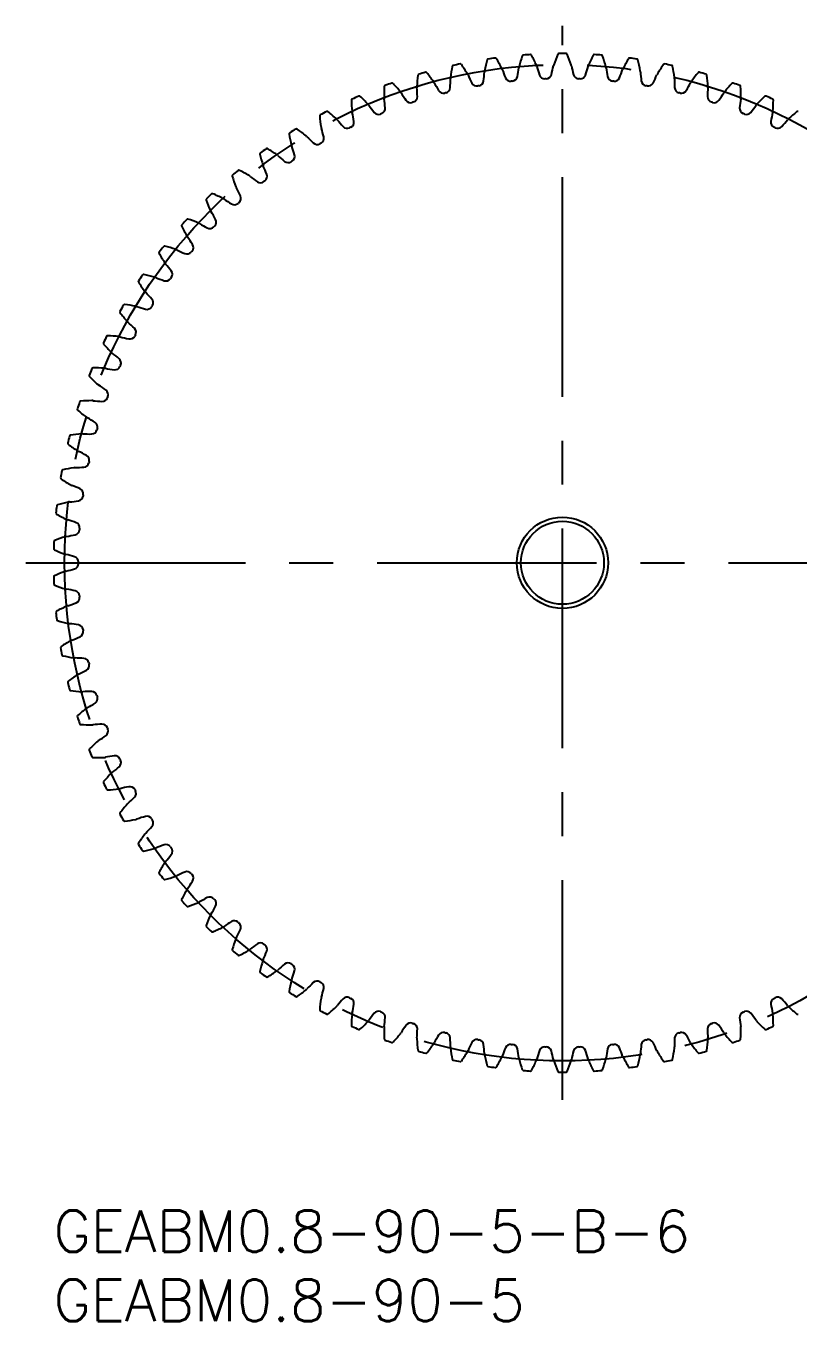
# Model space of a CAD drawing. Extents: x -2 to 110, y -8 to 86.
# Drawn here: x -2 to 53.8, y -8 to 85.6 of the extents above; entities that cross this region are included whole.
import ezdxf

# ---------------------------------------------------------------- set-up
doc = ezdxf.new("R2010")
doc.units = 0
doc.header["$LTSCALE"] = 0.5
doc.linetypes.add('CENTER', pattern=[50.8, 31.75, -6.35, 6.35, -6.35])
for name, color, linetype in [('MSM_CENTER', 1, 'CENTER'), ('MSM_CONTINUOUS', 7, 'CONTINUOUS'), ('MSM_PART_NUMBER', 7, 'CONTINUOUS')]:
    doc.layers.add(name, color=color, linetype=linetype)
doc.styles.get("Standard").update_dxf_attribs({"font": 'txt.shx', "height": 1, "bigfont": 'bigfont.shx'})

# ---------------------------------------------------------------- blocks, each defined once
blk = doc.blocks.new('*U3')
at = {"layer": 'MSM_PART_NUMBER'}
blk.add_text('GEABM0.8-90-5', height=3, dxfattribs=at).set_placement((0, -8))
blk = doc.blocks.new('*U4')
at = {"layer": 'MSM_PART_NUMBER'}
blk.add_text('GEABM0.8-90-5-B-6', height=3, dxfattribs=at).set_placement((0, -3))

msp = doc.modelspace()

# ---------------------------------------------------------------- linework, layer by layer
at = {"layer": 'MSM_CENTER'}
for p, q in [((36.8, 8), (36.8, 85.6)), ((-2, 46.8), (75.6, 46.8))]:
    msp.add_line(p, q, dxfattribs=at)
msp.add_circle((36.8, 46.8), 36, dxfattribs=at)
at = {"layer": 'MSM_CONTINUOUS'}
for radius in [3.3, 3]:
    msp.add_circle((36.8, 46.8), radius, dxfattribs=at)
for centre, radius, start, end in [((44.529, 79.751), 11.25, 160.87338, 165), ((33.976, 83.411), 0.08, 94.41127, 160.87338), ((36.8, 46.8), 36.8, 93.58873, 94.41127), ((34.502, 83.448), 0.08, 27.12662, 93.58873), ((24.56, 78.355), 11.25, 23, 27.12662), ((46.809, 79.132), 11.25, 156.87338, 161), ((36.536, 83.519), 0.08, 90.41127, 156.87338), ((36.8, 46.8), 36.8, 89.58873, 90.41127), ((37.064, 83.519), 0.08, 23.12662, 89.58876), ((26.791, 79.132), 11.25, 19, 23.12662), ((49.04, 78.355), 11.25, 152.87338, 157), ((39.098, 83.448), 0.08, 86.41127, 152.87338), ((36.8, 46.8), 36.8, 85.58873, 86.41127), ((39.624, 83.411), 0.08, 19.12662, 85.58873), ((29.071, 79.751), 11.25, 15, 19.12662), ((39.868, 80.506), 11.25, 168.87338, 173), ((28.908, 82.662), 0.08, 102.41127, 168.87338), ((36.8, 46.8), 36.8, 101.58873, 102.41127), ((29.423, 82.771), 0.08, 35.12677, 101.58873), ((20.288, 76.344), 11.25, 31, 35.12662), ((42.212, 80.21), 11.25, 164.87338, 169), ((31.429, 83.125), 0.08, 98.41127, 164.87338), ((36.8, 46.8), 36.8, 97.58873, 98.41127), ((31.951, 83.198), 0.08, 31.12677, 97.58873), ((22.389, 77.424), 11.25, 27, 31.12662), ((31.821, 82.23), 0.664, 19.04515, 27.00004), ((40.956, 85.384), 9, 199.04511, 203.16362), ((24.713, 83.676), 9, 348.83638, 352.95489), ((34.304, 82.491), 0.664, 164.99996, 172.95485), ((34.304, 82.491), 0.664, 15.04515, 23.00004), ((43.637, 85), 9, 195.04511, 199.16362), ((27.315, 84.43), 9, 344.83638, 348.95489), ((36.8, 82.578), 0.664, 160.99996, 168.95485), ((36.8, 82.578), 0.664, 11.04515, 19.00004), ((46.285, 84.43), 9, 191.04511, 195.16362), ((29.963, 85), 9, 340.83638, 344.95489), ((39.296, 82.491), 0.664, 156.99996, 164.95485), ((39.296, 82.491), 0.664, 7.04515, 15.00004), ((48.887, 83.676), 9, 187.04511, 191.16362), ((32.644, 85.384), 9, 336.83638, 340.95489), ((41.779, 82.23), 0.664, 152.99996, 160.95485), ((51.211, 77.424), 11.25, 148.87338, 153), ((41.649, 83.198), 0.08, 82.41127, 148.87338), ((36.8, 46.8), 36.8, 81.58873, 82.41127), ((42.171, 83.125), 0.08, 15.12662, 81.58873), ((31.388, 80.21), 11.25, 11, 15.12662), ((53.312, 76.344), 11.25, 144.87338, 149), ((44.177, 82.771), 0.08, 78.41127, 144.87338), ((36.8, 46.8), 36.8, 77.58873, 78.41127), ((44.692, 82.662), 0.08, 11.12662, 77.58873), ((33.732, 80.506), 11.25, 7, 11.12662), ((36.8, 46.8), 36.8, 109.58873, 110.41126), ((24.489, 81.395), 0.08, 43.12677, 109.58873), ((16.337, 73.759), 11.25, 39, 43.12662), ((37.509, 80.638), 11.25, 172.87338, 177), ((26.425, 82.024), 0.08, 106.41127, 172.87338), ((36.8, 46.8), 36.8, 105.58873, 106.41127), ((26.932, 82.169), 0.08, 39.12662, 105.58873), ((18.267, 75.121), 11.25, 35, 39.12662), ((26.938, 81.192), 0.664, 27.04515, 35.00004), ((35.546, 85.587), 9, 207.04511, 211.16362), ((19.698, 81.635), 9, 356.83638, 0.95489), ((29.361, 81.796), 0.664, 172.99996, 180.95485), ((29.361, 81.796), 0.664, 23.04515, 31.00004), ((38.255, 85.58), 9, 203.04511, 207.16362), ((30.603, 81.653), 0.4, 207.16362, 280.08185), ((30.703, 81.671), 0.4, 279.91815, 352.83638), ((22.17, 82.743), 9, 352.83638, 356.95489), ((31.821, 82.23), 0.664, 168.99996, 176.95485), ((33.049, 82.001), 0.4, 203.16362, 276.08185), ((36.8, 46.8), 35, 95.91815, 96.08185), ((33.15, 82.011), 0.4, 275.91815, 348.83638), ((35.514, 82.177), 0.4, 199.16362, 272.08185), ((36.8, 46.8), 35, 91.91815, 92.08185), ((35.615, 82.18), 0.4, 271.91815, 344.83638), ((37.985, 82.18), 0.4, 195.16362, 268.08185), ((36.8, 46.8), 35, 87.91815, 88.08185), ((38.086, 82.177), 0.4, 267.91819, 340.83638), ((40.45, 82.011), 0.4, 191.16362, 264.08185), ((36.8, 46.8), 35, 83.91815, 84.08185), ((40.551, 82.001), 0.4, 263.91819, 336.83638), ((41.779, 82.23), 0.664, 3.04515, 11.00004), ((51.43, 82.743), 9, 183.04511, 187.16362), ((42.897, 81.671), 0.4, 187.16362, 260.08185), ((42.997, 81.653), 0.4, 259.91819, 332.83638), ((35.345, 85.58), 9, 332.83638, 336.95489), ((44.239, 81.796), 0.664, 148.99996, 156.95485), ((44.239, 81.796), 0.664, 359.04515, 7.00004), ((53.902, 81.635), 9, 179.04511, 183.16362), ((38.054, 85.587), 9, 328.83638, 332.95489), ((46.662, 81.192), 0.664, 144.99996, 152.95485), ((55.333, 75.121), 11.25, 140.87338, 145), ((46.668, 82.169), 0.08, 74.41127, 140.87338), ((36.8, 46.8), 36.8, 73.58873, 74.41127), ((47.175, 82.024), 0.08, 7.12662, 73.58873), ((36.091, 80.638), 11.25, 3, 7.12662), ((57.263, 73.759), 11.25, 136.87338, 141), ((49.111, 81.395), 0.08, 70.41127, 136.87338), ((36.8, 46.8), 36.8, 69.58873, 70.41127), ((36.8, 46.8), 36.8, 113.58873, 114.41127), ((22.106, 80.452), 0.08, 47.12662, 113.58873), ((14.506, 72.266), 11.25, 43, 47.12662), ((35.147, 80.605), 11.25, 176.87338, 181), ((23.994, 81.214), 0.08, 110.41078, 176.87338), ((24.563, 80.42), 0.664, 31.04515, 39.00004), ((32.843, 85.405), 9, 211.04511, 215.16362), ((26.938, 81.192), 0.664, 176.99996, 184.95485), ((17.31, 80.357), 9, 0.83638, 4.95489), ((28.187, 81.136), 0.4, 211.16362, 284.08185), ((36.8, 46.8), 35, 103.91815, 104.08185), ((28.285, 81.161), 0.4, 283.91815, 356.83638), ((36.8, 46.8), 35, 99.91815, 100.08185), ((36.8, 46.8), 35, 79.91815, 80.08185), ((45.315, 81.161), 0.4, 183.16362, 256.08185), ((36.8, 46.8), 35, 75.91815, 76.08185), ((45.413, 81.136), 0.4, 255.91819, 328.83638), ((56.29, 80.357), 9, 175.04511, 179.16362), ((46.662, 81.192), 0.664, 355.04515, 3.00004), ((40.757, 85.405), 9, 324.83638, 328.95489), ((49.037, 80.42), 0.664, 140.99996, 148.95485), ((49.606, 81.214), 0.08, 3.12662, 69.58873), ((38.453, 80.605), 11.25, 359, 3.12662), ((59.094, 72.266), 11.25, 132.87338, 137), ((51.494, 80.452), 0.08, 66.41127, 132.87338), ((36.8, 46.8), 36.8, 65.58873, 66.41127), ((21.624, 80.237), 0.08, 114.41127, 180.87338), ((32.793, 80.408), 11.25, 180.87338, 185), ((22.248, 79.485), 0.664, 35.04515, 43.00004), ((30.16, 85.035), 9, 215.04511, 219.16362), ((23.586, 79.641), 0.4, 291.91815, 4.83638), ((24.563, 80.42), 0.664, 180.99996, 188.95485), ((15.016, 78.916), 9, 4.83638, 8.95489), ((25.813, 80.452), 0.4, 215.16362, 288.08185), ((36.8, 46.8), 35, 107.91815, 108.08185), ((25.909, 80.483), 0.4, 287.91815, 0.83638), ((47.691, 80.483), 0.4, 179.16362, 252.08185), ((36.8, 46.8), 35, 71.91815, 72.08185), ((47.787, 80.452), 0.4, 251.91819, 324.83638), ((50.014, 79.641), 0.4, 175.16362, 248.08185), ((58.584, 78.916), 9, 171.04511, 175.16362), ((49.037, 80.42), 0.664, 351.04515, 359.00004), ((43.44, 85.035), 9, 320.83638, 324.95489), ((51.352, 79.485), 0.664, 136.99996, 144.95485), ((51.976, 80.237), 0.08, 359.12662, 65.58873), ((40.807, 80.408), 11.25, 355, 359.12662), ((19.329, 79.097), 0.08, 118.41078, 184.87338), ((30.458, 80.046), 11.25, 184.87338, 189), ((36.8, 46.8), 36.8, 117.58873, 118.41126), ((19.794, 79.345), 0.08, 51.12662, 117.58873), ((12.784, 70.649), 11.25, 47, 51.12662), ((20.003, 78.39), 0.664, 39.04515, 47.00004), ((27.509, 84.478), 9, 219.04511, 223.16362), ((21.327, 78.639), 0.4, 295.91815, 8.83638), ((22.248, 79.485), 0.664, 184.99996, 192.95485), ((12.829, 77.318), 9, 8.83638, 12.95489), ((23.492, 79.603), 0.4, 219.16362, 292.08185), ((36.8, 46.8), 35, 111.91815, 112.08185), ((36.8, 46.8), 35, 67.91815, 68.08185), ((50.108, 79.603), 0.4, 247.91819, 320.83638), ((52.273, 78.639), 0.4, 171.16362, 244.08185), ((60.771, 77.318), 9, 167.04511, 171.16362), ((51.352, 79.485), 0.664, 347.04515, 355.00004), ((46.091, 84.478), 9, 316.83638, 320.95489), ((53.597, 78.39), 0.664, 132.99996, 140.95485), ((60.816, 70.649), 11.25, 128.87338, 133), ((53.806, 79.345), 0.08, 62.41127, 128.87338), ((17.118, 77.8), 0.08, 122.41078, 188.87338), ((28.155, 79.523), 11.25, 188.87338, 193), ((36.8, 46.8), 36.8, 121.58873, 122.41126), ((17.565, 78.079), 0.08, 55.12677, 121.58873), ((11.179, 68.915), 11.25, 51, 55.12662), ((20.003, 78.39), 0.664, 188.99996, 196.95485), ((10.759, 75.572), 9, 12.83638, 16.95489), ((21.236, 78.595), 0.4, 223.16362, 296.08185), ((36.8, 46.8), 35, 115.91815, 116.08185), ((36.8, 46.8), 35, 63.91815, 64.08185), ((52.364, 78.595), 0.4, 243.91819, 316.83638), ((17.84, 77.142), 0.664, 192.99996, 200.95485), ((8.815, 73.685), 9, 16.83638, 20.95489), ((17.84, 77.142), 0.664, 43.04515, 51.00004), ((24.903, 83.738), 9, 223.04511, 227.16362), ((19.056, 77.432), 0.4, 227.16361, 300.08185), ((36.8, 46.8), 35, 119.91815, 120.08185), ((19.144, 77.483), 0.4, 299.91815, 12.83638), ((15.004, 76.351), 0.08, 126.41127, 192.87338), ((25.893, 78.84), 11.25, 192.87338, 197), ((36.8, 46.8), 36.8, 125.58873, 126.41127), ((15.43, 76.661), 0.08, 59.12662, 125.58873), ((9.699, 67.074), 11.25, 55, 59.12662), ((15.77, 75.745), 0.664, 47.04515, 55.00004), ((22.356, 82.819), 9, 227.04511, 231.16362), ((36.8, 46.8), 35, 123.91815, 124.08185), ((17.047, 76.176), 0.4, 303.91815, 16.83638), ((36.8, 46.8), 36.8, 129.58873, 130.41127), ((13.399, 75.098), 0.08, 63.12677, 129.58873), ((8.35, 65.134), 11.25, 59, 63.12662), ((15.77, 75.745), 0.664, 196.99996, 204.95485), ((7.008, 71.668), 9, 20.83638, 24.95489), ((16.963, 76.12), 0.4, 231.16362, 304.08185), ((12.996, 74.759), 0.08, 130.41127, 196.87338), ((23.685, 78.001), 11.25, 196.87338, 201), ((13.802, 74.208), 0.664, 200.99996, 208.95485), ((13.802, 74.208), 0.664, 51.04515, 59.00004), ((19.878, 81.723), 9, 231.04511, 235.16362), ((14.966, 74.664), 0.4, 235.16361, 308.08185), ((36.8, 46.8), 35, 127.91815, 128.08185), ((15.045, 74.727), 0.4, 307.91815, 20.83638), ((11.103, 73.03), 0.08, 134.41127, 200.87338), ((36.8, 46.8), 36.8, 133.58873, 134.41127), ((11.482, 73.397), 0.08, 67.12662, 133.58873), ((7.141, 63.105), 11.25, 63, 67.12662), ((11.946, 72.537), 0.664, 55.04515, 63.00004), ((17.483, 80.458), 9, 235.04511, 239.16362), ((5.346, 69.529), 9, 24.83638, 28.95489), ((13.15, 73.141), 0.4, 311.91815, 24.83638), ((21.54, 77.01), 11.25, 200.87338, 205), ((11.946, 72.537), 0.664, 204.99996, 212.95485), ((3.837, 67.279), 9, 28.83638, 32.95489), ((13.075, 73.073), 0.4, 239.16362, 312.08185), ((36.8, 46.8), 35, 131.91815, 132.08185), ((9.336, 71.174), 0.08, 138.41127, 204.87338), ((19.47, 75.872), 11.25, 204.87338, 209), ((36.8, 46.8), 36.8, 137.58873, 138.41127), ((9.689, 71.566), 0.08, 71.12677, 137.58873), ((6.076, 60.996), 11.25, 67, 71.12662), ((10.212, 70.74), 0.664, 59.04515, 67.00004), ((15.183, 79.028), 9, 239.04511, 243.16362), ((36.8, 46.8), 35, 135.91815, 136.08185), ((11.371, 71.427), 0.4, 315.91815, 28.83638), ((10.212, 70.74), 0.664, 208.99996, 216.95485), ((2.489, 64.93), 9, 32.83638, 36.95489), ((11.3, 71.355), 0.4, 243.16362, 316.08185), ((36.8, 46.8), 36.8, 141.58873, 142.41127), ((8.027, 69.614), 0.08, 75.12677, 141.58873), ((5.16, 58.818), 11.25, 71, 75.12662), ((8.606, 68.827), 0.664, 63.04515, 71.00004), ((12.987, 77.442), 9, 243.04511, 247.16362), ((36.8, 46.8), 35, 139.91815, 140.08185), ((9.715, 69.593), 0.4, 319.91815, 32.83638), ((7.703, 69.199), 0.08, 142.41127, 208.87338), ((17.484, 74.593), 11.25, 208.87338, 213), ((8.606, 68.827), 0.664, 212.99996, 220.95485), ((1.308, 62.493), 9, 36.83638, 40.95489), ((9.65, 69.516), 0.4, 247.16361, 320.08185), ((36.8, 46.8), 36.8, 145.58873, 146.41127), ((6.506, 67.552), 0.08, 79.12677, 145.58873), ((4.399, 56.582), 11.25, 75, 79.12662), ((7.139, 66.807), 0.664, 67.04515, 75.00004), ((10.908, 75.706), 9, 247.04511, 251.16362), ((36.8, 46.8), 35, 143.91815, 144.08185), ((8.191, 67.648), 0.4, 323.91815, 36.83638), ((6.211, 67.115), 0.08, 146.41127, 212.87338), ((15.593, 73.177), 11.25, 212.87338, 217), ((8.131, 67.567), 0.4, 251.16361, 324.08185), ((7.139, 66.807), 0.664, 216.99996, 224.95485), ((0.299, 59.978), 9, 40.83638, 44.95489), ((6.806, 65.602), 0.4, 327.91815, 40.83638), ((4.869, 64.931), 0.08, 150.41127, 216.87338), ((36.8, 46.8), 36.8, 149.58873, 150.41127), ((13.804, 71.634), 11.25, 216.87338, 221), ((5.132, 65.388), 0.08, 83.12662, 149.58873), ((3.795, 54.298), 11.25, 79, 83.12662), ((5.815, 64.689), 0.664, 71.04515, 79.00004), ((8.954, 73.83), 9, 251.04511, 255.16362), ((6.752, 65.516), 0.4, 255.16361, 328.08185), ((36.8, 46.8), 35, 147.91815, 148.08185), ((5.815, 64.689), 0.664, 220.99996, 228.95485), ((-0.531, 57.4), 9, 44.83638, 48.95489), ((5.567, 63.464), 0.4, 331.91815, 44.83638), ((36.8, 46.8), 36.8, 153.58873, 154.41127), ((3.913, 63.133), 0.08, 87.12677, 153.58873), ((3.353, 51.978), 11.25, 83, 87.12662), ((4.643, 62.484), 0.664, 75.04515, 83.00004), ((7.137, 71.821), 9, 255.04511, 259.16362), ((5.52, 63.375), 0.4, 259.16361, 332.08185), ((36.8, 46.8), 35, 151.91815, 152.08185), ((3.682, 62.66), 0.08, 154.41127, 220.87338), ((12.128, 69.969), 11.25, 220.87338, 225), ((4.643, 62.484), 0.664, 224.99996, 232.95485), ((-1.18, 54.77), 9, 48.83638, 52.95489), ((2.853, 60.8), 0.08, 91.12662, 157.58873), ((3.073, 49.632), 11.25, 87, 91.12662), ((3.627, 60.203), 0.664, 79.04515, 87.00004), ((5.464, 69.691), 9, 259.04511, 263.16362), ((4.44, 61.152), 0.4, 263.16362, 336.08185), ((4.481, 61.245), 0.4, 335.91815, 48.83638), ((36.8, 46.8), 35, 155.91815, 156.08185), ((2.656, 60.311), 0.08, 158.41127, 224.87338), ((36.8, 46.8), 36.8, 157.58873, 158.41127), ((10.572, 68.192), 11.25, 224.87338, 229), ((3.627, 60.203), 0.664, 228.99996, 236.95485), ((-1.643, 52.102), 9, 52.83638, 56.95489), ((3.552, 58.955), 0.4, 339.91815, 52.83638), ((36.8, 46.8), 36.8, 161.58873, 162.41127), ((1.96, 58.397), 0.08, 95.12662, 161.58873), ((2.958, 47.272), 11.25, 91, 95.12662), ((2.773, 57.856), 0.664, 83.04515, 91.00004), ((3.943, 67.449), 9, 263.04511, 267.16362), ((3.518, 58.86), 0.4, 267.16362, 340.08185), ((36.8, 46.8), 35, 159.91815, 160.08185), ((1.797, 57.896), 0.08, 162.41127, 228.87338), ((9.143, 66.31), 11.25, 228.87338, 233), ((2.773, 57.856), 0.664, 232.99996, 240.95485), ((-1.919, 49.407), 9, 56.83638, 60.95489), ((2.757, 56.509), 0.4, 271.16362, 344.08185), ((2.785, 56.606), 0.4, 343.91815, 56.83638), ((36.8, 46.8), 35, 163.91815, 164.08185), ((1.108, 55.427), 0.08, 166.41127, 232.87338), ((36.8, 46.8), 36.8, 165.58873, 166.41127), ((7.85, 64.333), 11.25, 232.87338, 237), ((1.235, 55.939), 0.08, 99.12662, 165.58873), ((3.007, 44.91), 11.25, 95, 99.12662), ((2.085, 55.456), 0.664, 87.04515, 95.00004), ((2.583, 65.107), 9, 267.04511, 271.16362), ((2.085, 55.456), 0.664, 236.99996, 244.95485), ((-2.007, 46.7), 9, 60.83638, 64.95489), ((2.184, 54.21), 0.4, 347.91815, 60.83638), ((36.8, 46.8), 36.8, 169.58873, 170.41127), ((0.685, 53.436), 0.08, 103.12662, 169.58873), ((3.221, 42.558), 11.25, 99, 103.12662), ((1.565, 53.013), 0.664, 91.04515, 99.00004), ((1.389, 62.676), 9, 271.04511, 275.16362), ((2.163, 54.111), 0.4, 275.16361, 348.08185), ((36.8, 46.8), 35, 167.91815, 168.08185), ((0.593, 52.917), 0.08, 170.41127, 236.87338), ((6.697, 62.271), 11.25, 236.87338, 241), ((1.565, 53.013), 0.664, 240.99996, 248.95485), ((-1.905, 43.993), 9, 64.83638, 68.95489), ((1.738, 51.677), 0.4, 279.16362, 352.08185), ((1.752, 51.777), 0.4, 351.91815, 64.83638), ((36.8, 46.8), 35, 171.91815, 172.08185), ((36.8, 46.8), 36.8, 173.58873, 174.41127), ((0.31, 50.9), 0.08, 107.12662, 173.58873), ((3.599, 40.226), 11.25, 103, 107.12662), ((1.218, 50.54), 0.664, 95.04515, 103.00004), ((0.368, 60.167), 9, 275.04511, 279.16362), ((0.255, 50.376), 0.08, 174.41127, 240.87338), ((5.691, 60.134), 11.25, 240.87338, 245), ((1.218, 50.54), 0.664, 244.99996, 252.95485), ((-1.615, 41.3), 9, 68.83638, 72.95489), ((1.49, 49.32), 0.4, 355.91815, 68.83638), ((4.139, 37.926), 11.25, 107, 111.12662), ((1.044, 48.049), 0.664, 99.04515, 107.00004), ((-0.476, 57.593), 9, 279.04511, 283.16362), ((1.483, 49.219), 0.4, 283.16362, 356.08185), ((36.8, 46.8), 35, 175.91815, 176.08185), ((36.8, 46.8), 36.8, 177.58873, 178.41126), ((0.094, 47.818), 0.08, 178.41078, 244.87338), ((0.113, 48.345), 0.08, 111.12662, 177.58873), ((4.837, 57.931), 11.25, 244.87338, 249), ((1.044, 48.049), 0.664, 248.99996, 256.95485), ((-1.138, 38.634), 9, 72.83638, 76.95489), ((1.4, 46.851), 0.4, 359.91814, 72.83638), ((36.8, 46.8), 35, 179.91815, 180.08185), ((4.837, 35.669), 11.25, 111, 115.12662), ((1.044, 45.551), 0.664, 103.04515, 111.00004), ((-1.138, 54.966), 9, 283.04511, 287.16362), ((1.4, 46.749), 0.4, 287.16362, 0.08185), ((0.094, 45.782), 0.08, 115.12662, 181.58873), ((36.8, 46.8), 36.8, 181.58873, 182.41127), ((0.113, 45.255), 0.08, 182.41127, 248.87338), ((4.139, 55.674), 11.25, 248.87338, 253), ((1.044, 45.551), 0.664, 252.99996, 260.95485), ((-0.476, 36.007), 9, 76.83638, 80.95489), ((1.483, 44.381), 0.4, 3.91814, 76.83638), ((1.49, 44.28), 0.4, 291.16362, 4.08185), ((36.8, 46.8), 35, 183.91815, 184.08185), ((0.255, 43.224), 0.08, 119.12647, 185.58873), ((36.8, 46.8), 36.8, 185.58873, 186.41126), ((5.691, 33.466), 11.25, 115, 119.12662), ((1.218, 43.06), 0.664, 107.04515, 115.00004), ((-1.615, 52.3), 9, 287.04511, 291.16362), ((0.31, 42.7), 0.08, 186.41078, 252.87338), ((3.599, 53.374), 11.25, 252.87338, 257), ((1.218, 43.06), 0.664, 256.99996, 264.95485), ((0.368, 33.433), 9, 80.83638, 84.95489), ((1.738, 41.923), 0.4, 7.91813, 80.83638), ((1.565, 40.587), 0.664, 111.04515, 119.00004), ((-1.905, 49.607), 9, 291.04511, 295.16362), ((1.752, 41.823), 0.4, 295.16362, 8.08185), ((36.8, 46.8), 35, 187.91815, 188.08185), ((0.593, 40.683), 0.08, 123.12662, 189.58873), ((36.8, 46.8), 36.8, 189.58873, 190.41126), ((6.697, 31.329), 11.25, 119, 123.12662), ((0.685, 40.164), 0.08, 190.41078, 256.87338), ((3.221, 51.042), 11.25, 256.87338, 261), ((1.565, 40.587), 0.664, 260.99996, 268.95485), ((1.389, 30.924), 9, 84.83638, 88.95489), ((2.163, 39.489), 0.4, 11.91813, 84.83638), ((2.184, 39.39), 0.4, 299.16362, 12.08185), ((36.8, 46.8), 35, 191.91815, 192.08185), ((7.85, 29.267), 11.25, 123, 127.12662), ((2.085, 38.144), 0.664, 115.04515, 123.00004), ((-2.007, 46.9), 9, 295.04511, 299.16362), ((1.108, 38.173), 0.08, 127.12662, 193.58873), ((36.8, 46.8), 36.8, 193.58873, 194.41126), ((1.235, 37.661), 0.08, 194.41078, 260.87338), ((3.007, 48.69), 11.25, 260.87338, 265), ((2.085, 38.144), 0.664, 264.99996, 272.95485), ((2.583, 28.493), 9, 88.83638, 92.95489), ((2.757, 37.091), 0.4, 15.91813, 88.83638), ((-1.919, 44.193), 9, 299.04511, 303.16362), ((2.785, 36.994), 0.4, 303.16362, 16.08185), ((36.8, 46.8), 35, 195.91815, 196.08185), ((1.797, 35.704), 0.08, 131.12662, 197.58873), ((36.8, 46.8), 36.8, 197.58873, 198.41126), ((9.143, 27.29), 11.25, 127, 131.12662), ((2.773, 35.744), 0.664, 119.04515, 127.00004), ((1.96, 35.203), 0.08, 198.41078, 264.87338), ((2.958, 46.328), 11.25, 264.87338, 269), ((2.773, 35.744), 0.664, 268.99996, 276.95485), ((3.943, 26.151), 9, 92.83638, 96.95489), ((3.518, 34.74), 0.4, 19.91813, 92.83638), ((3.552, 34.645), 0.4, 307.16362, 20.08185), ((36.8, 46.8), 35, 199.91815, 200.08185), ((10.572, 25.408), 11.25, 131, 135.12662), ((3.627, 33.397), 0.664, 123.04515, 131.00004), ((-1.643, 41.498), 9, 303.04511, 307.16362), ((2.656, 33.289), 0.08, 135.12662, 201.58873), ((36.8, 46.8), 36.8, 201.58873, 202.41126), ((2.853, 32.8), 0.08, 202.41078, 268.87338), ((5.464, 23.909), 9, 96.83638, 100.95489), ((4.44, 32.448), 0.4, 23.91813, 96.83638), ((3.073, 43.968), 11.25, 268.87338, 273), ((3.627, 33.397), 0.664, 272.99996, 280.95485), ((-1.18, 38.83), 9, 307.04511, 311.16362), ((4.481, 32.355), 0.4, 311.16362, 24.08185), ((36.8, 46.8), 35, 203.91815, 204.08185), ((3.682, 30.94), 0.08, 139.12662, 205.58873), ((36.8, 46.8), 36.8, 205.58873, 206.41127), ((12.128, 23.631), 11.25, 135, 139.12662), ((4.643, 31.116), 0.664, 127.04515, 135.00004), ((3.913, 30.467), 0.08, 206.41127, 272.87338), ((3.353, 41.622), 11.25, 272.87338, 277), ((4.643, 31.116), 0.664, 276.99996, 284.95485), ((7.137, 21.779), 9, 100.83638, 104.95489), ((5.52, 30.225), 0.4, 27.91812, 100.83638), ((5.567, 30.136), 0.4, 315.16362, 28.08185), ((36.8, 46.8), 35, 207.91815, 208.08185), ((13.804, 21.966), 11.25, 139, 143.12662), ((5.815, 28.911), 0.664, 131.04515, 139.00004), ((-0.531, 36.2), 9, 311.04511, 315.16362), ((4.869, 28.669), 0.08, 143.12647, 209.58873), ((36.8, 46.8), 36.8, 209.58873, 210.41127), ((5.132, 28.212), 0.08, 210.41127, 276.87338), ((3.795, 39.302), 11.25, 276.87338, 281), ((5.815, 28.911), 0.664, 280.99996, 288.95485), ((8.954, 19.77), 9, 104.83638, 108.95489), ((6.752, 28.084), 0.4, 31.91817, 104.83638), ((36.8, 46.8), 35, 211.91815, 212.08185), ((6.806, 27.998), 0.4, 319.16362, 32.08185), ((15.593, 20.423), 11.25, 143, 147.12662), ((7.139, 26.793), 0.664, 135.04515, 143.00004), ((0.299, 33.622), 9, 315.04511, 319.16362), ((6.211, 26.485), 0.08, 147.12662, 213.58873), ((36.8, 46.8), 36.8, 213.58873, 214.41126), ((10.908, 17.894), 9, 108.83638, 112.95489), ((8.131, 26.033), 0.4, 35.91812, 108.83638), ((36.8, 46.8), 35, 215.91815, 216.08185), ((6.506, 26.048), 0.08, 214.41078, 280.87338), ((4.399, 37.018), 11.25, 280.87338, 285), ((7.139, 26.793), 0.664, 284.99996, 292.95485), ((1.308, 31.107), 9, 319.04511, 323.16362), ((8.191, 25.952), 0.4, 323.16362, 36.08185), ((7.703, 24.401), 0.08, 151.12662, 217.58873), ((17.484, 19.007), 11.25, 147, 151.12662), ((36.8, 46.8), 36.8, 217.58873, 218.41126), ((8.606, 24.773), 0.664, 139.04515, 147.00004), ((12.987, 16.158), 9, 112.83638, 116.95489), ((9.65, 24.084), 0.4, 39.91817, 112.83638), ((36.8, 46.8), 35, 219.91815, 220.08185), ((8.027, 23.986), 0.08, 218.41078, 284.87338), ((5.16, 34.782), 11.25, 284.87338, 289), ((8.606, 24.773), 0.664, 288.99996, 296.95485), ((2.489, 28.67), 9, 323.04511, 327.16362), ((9.715, 24.007), 0.4, 327.16362, 40.08185), ((19.47, 17.728), 11.25, 151, 155.12662), ((10.212, 22.86), 0.664, 143.04515, 151.00004), ((15.183, 14.572), 9, 116.83638, 120.95489), ((11.3, 22.245), 0.4, 43.91817, 116.83638), ((36.8, 46.8), 35, 223.91815, 224.08185), ((9.336, 22.426), 0.08, 155.12662, 221.58873), ((36.8, 46.8), 36.8, 221.58873, 222.41126), ((9.689, 22.034), 0.08, 222.41078, 288.87338), ((6.076, 32.604), 11.25, 288.87338, 293), ((10.212, 22.86), 0.664, 292.99996, 300.95485), ((3.837, 26.321), 9, 327.04511, 331.16362), ((11.371, 22.173), 0.4, 331.16362, 44.08185), ((11.103, 20.57), 0.08, 159.12662, 225.58873), ((21.54, 16.59), 11.25, 155, 159.12662), ((11.946, 21.063), 0.664, 147.04515, 155.00004), ((17.483, 13.142), 9, 120.83638, 124.95489), ((13.075, 20.527), 0.4, 47.91817, 120.83638), ((36.8, 46.8), 35, 227.91815, 228.08185), ((13.15, 20.459), 0.4, 335.16362, 48.08185), ((36.8, 46.8), 36.8, 225.58873, 226.41127), ((11.482, 20.203), 0.08, 226.41127, 292.87338), ((7.141, 30.495), 11.25, 292.87338, 297), ((11.946, 21.063), 0.664, 296.99996, 304.95485), ((13.802, 19.392), 0.664, 151.04515, 159.00004), ((5.346, 24.071), 9, 331.04511, 335.16362), ((12.996, 18.841), 0.08, 163.12662, 229.58873), ((23.685, 15.599), 11.25, 159, 163.12662), ((36.8, 46.8), 36.8, 229.58873, 230.41127), ((8.35, 28.466), 11.25, 296.87338, 301), ((13.802, 19.392), 0.664, 300.99996, 308.95485), ((19.878, 11.877), 9, 124.83638, 128.95489), ((14.966, 18.936), 0.4, 51.91817, 124.83638), ((7.008, 21.932), 9, 335.04511, 339.16362), ((36.8, 46.8), 35, 231.91815, 232.08185), ((15.045, 18.873), 0.4, 339.16362, 52.08185), ((13.399, 18.502), 0.08, 230.41127, 296.87338), ((25.893, 14.76), 11.25, 163, 167.12662), ((15.77, 17.855), 0.664, 155.04515, 163.00004), ((22.356, 10.781), 9, 128.83638, 132.95489), ((16.963, 17.48), 0.4, 55.91817, 128.83638), ((36.8, 46.8), 35, 235.91815, 236.08185), ((15.004, 17.249), 0.08, 167.12662, 233.58873), ((36.8, 46.8), 36.8, 233.58873, 234.41127), ((15.43, 16.939), 0.08, 234.41127, 300.87338), ((9.699, 26.526), 11.25, 300.87338, 305), ((15.77, 17.855), 0.664, 304.99996, 312.95485), ((8.815, 19.915), 9, 339.04511, 343.16362), ((17.047, 17.424), 0.4, 343.16362, 56.08185), ((28.155, 14.077), 11.25, 167, 171.12662), ((17.84, 16.458), 0.664, 159.04515, 167.00004), ((11.179, 24.685), 11.25, 304.87338, 309), ((17.84, 16.458), 0.664, 308.99996, 316.95485), ((24.903, 9.862), 9, 132.83638, 136.95489), ((19.056, 16.168), 0.4, 59.91812, 132.83638), ((36.8, 46.8), 35, 239.91815, 240.08185), ((19.144, 16.117), 0.4, 347.16362, 60.08185), ((10.759, 18.028), 9, 343.04511, 347.16362), ((17.118, 15.8), 0.08, 171.12662, 237.58873), ((36.8, 46.8), 36.8, 237.58873, 238.41127), ((17.565, 15.521), 0.08, 238.41127, 304.87338), ((30.458, 13.554), 11.25, 171, 175.12662), ((20.003, 15.21), 0.664, 163.04515, 171.00004), ((27.509, 9.122), 9, 136.83638, 140.95489), ((21.236, 15.005), 0.4, 63.91817, 136.83638), ((36.8, 46.8), 35, 243.91815, 244.08185), ((21.327, 14.961), 0.4, 351.16362, 64.08185), ((52.273, 14.961), 0.4, 115.91818, 188.83638), ((36.8, 46.8), 35, 295.91815, 296.08185), ((52.364, 15.005), 0.4, 43.16362, 116.08185), ((46.091, 9.122), 9, 39.04511, 43.16362), ((19.329, 14.503), 0.08, 175.12662, 241.58873), ((36.8, 46.8), 36.8, 241.58873, 242.41127), ((19.794, 14.255), 0.08, 242.41127, 308.87338), ((12.784, 22.951), 11.25, 308.87338, 313), ((20.003, 15.21), 0.664, 312.99996, 320.95485), ((32.793, 13.192), 11.25, 175, 179.12662), ((22.248, 14.115), 0.664, 167.04515, 175.00004), ((12.829, 16.282), 9, 347.04511, 351.16362), ((30.16, 8.565), 9, 140.83638, 144.95489), ((23.492, 13.997), 0.4, 67.91812, 140.83638), ((36.8, 46.8), 35, 247.91815, 248.08185), ((23.586, 13.959), 0.4, 355.16362, 68.08185), ((50.014, 13.959), 0.4, 111.91817, 184.83638), ((36.8, 46.8), 35, 291.91815, 292.08185), ((50.108, 13.997), 0.4, 39.16362, 112.08185), ((43.44, 8.565), 9, 35.04511, 39.16362), ((60.771, 16.282), 9, 188.83638, 192.95489), ((51.352, 14.115), 0.664, 4.99996, 12.95485), ((40.807, 13.192), 11.25, 0.87338, 5), ((53.597, 15.21), 0.664, 219.04515, 227.00004), ((60.816, 22.951), 11.25, 227, 231.12662), ((53.806, 14.255), 0.08, 231.12662, 297.58873), ((21.624, 13.363), 0.08, 179.12662, 245.58873), ((36.8, 46.8), 36.8, 245.58873, 246.41127), ((14.506, 21.334), 11.25, 312.87338, 317), ((22.248, 14.115), 0.664, 316.99996, 324.95485), ((35.147, 12.995), 11.25, 179, 183.12662), ((24.563, 13.18), 0.664, 171.04515, 179.00004), ((15.016, 14.684), 9, 351.04511, 355.16362), ((32.843, 8.195), 9, 144.83638, 148.95489), ((25.813, 13.148), 0.4, 71.91817, 144.83638), ((36.8, 46.8), 35, 251.91815, 252.08185), ((25.909, 13.117), 0.4, 359.16362, 72.08185), ((17.31, 13.243), 9, 355.04511, 359.16362), ((47.691, 13.117), 0.4, 107.91817, 180.83638), ((56.29, 13.243), 9, 180.83638, 184.95489), ((36.8, 46.8), 35, 287.91815, 288.08185), ((47.787, 13.148), 0.4, 35.16362, 108.08185), ((40.757, 8.195), 9, 31.04511, 35.16362), ((58.584, 14.684), 9, 184.83638, 188.95489), ((38.453, 12.995), 11.25, 356.87338, 1), ((49.037, 13.18), 0.664, 0.99996, 8.95485), ((51.352, 14.115), 0.664, 215.04515, 223.00004), ((59.094, 21.334), 11.25, 223, 227.12662), ((36.8, 46.8), 36.8, 293.58873, 294.41127), ((51.976, 13.363), 0.08, 294.41127, 0.87338), ((22.106, 13.148), 0.08, 246.41127, 312.87338), ((23.994, 12.386), 0.08, 183.12662, 249.58873), ((36.8, 46.8), 36.8, 249.58873, 250.41127), ((16.337, 19.841), 11.25, 316.87338, 321), ((24.563, 13.18), 0.664, 320.99996, 328.95485), ((26.938, 12.408), 0.664, 175.04515, 183.00004), ((37.509, 12.962), 11.25, 183, 187.12662), ((35.546, 8.013), 9, 148.83638, 152.95489), ((28.187, 12.464), 0.4, 75.91817, 148.83638), ((36.8, 46.8), 35, 255.91815, 256.08185), ((28.285, 12.439), 0.4, 3.16362, 76.08185), ((19.698, 11.965), 9, 359.04511, 3.16362), ((30.603, 11.947), 0.4, 79.91818, 152.83638), ((36.8, 46.8), 35, 259.91815, 260.08185), ((30.703, 11.929), 0.4, 7.16362, 80.08185), ((42.897, 11.929), 0.4, 99.91818, 172.83638), ((36.8, 46.8), 35, 279.91815, 280.08185), ((42.997, 11.947), 0.4, 27.16362, 100.08185), ((53.902, 11.965), 9, 176.83638, 180.95489), ((45.315, 12.439), 0.4, 103.91817, 176.83638), ((36.8, 46.8), 35, 283.91815, 284.08185), ((45.413, 12.464), 0.4, 31.16362, 104.08185), ((38.054, 8.013), 9, 27.04511, 31.16362), ((36.091, 12.962), 11.25, 352.87338, 357), ((46.662, 12.408), 0.664, 356.99996, 4.95485), ((49.037, 13.18), 0.664, 211.04515, 219.00004), ((57.263, 19.841), 11.25, 219, 223.12662), ((36.8, 46.8), 36.8, 289.58873, 290.41127), ((49.606, 12.386), 0.08, 290.41127, 356.87338), ((51.494, 13.148), 0.08, 227.12662, 293.58873), ((24.489, 12.205), 0.08, 250.41127, 316.87338), ((26.425, 11.576), 0.08, 187.12662, 253.58873), ((36.8, 46.8), 36.8, 253.58873, 254.41127), ((26.932, 11.431), 0.08, 254.41127, 320.87338), ((18.267, 18.479), 11.25, 320.87338, 325), ((26.938, 12.408), 0.664, 324.99996, 332.95485), ((29.361, 11.804), 0.664, 179.04515, 187.00004), ((39.868, 13.094), 11.25, 187, 191.12662), ((20.288, 17.256), 11.25, 324.87338, 329), ((29.361, 11.804), 0.664, 328.99996, 336.95485), ((38.255, 8.02), 9, 152.83638, 156.95489), ((22.17, 10.857), 9, 3.04511, 7.16362), ((31.821, 11.37), 0.664, 183.04515, 191.00004), ((42.212, 13.39), 11.25, 191, 195.12662), ((40.956, 8.216), 9, 156.83638, 160.95489), ((33.049, 11.599), 0.4, 83.91818, 156.83638), ((36.8, 46.8), 35, 263.91815, 264.08185), ((33.15, 11.589), 0.4, 11.16362, 84.08185), ((24.713, 9.924), 9, 7.04511, 11.16362), ((43.637, 8.6), 9, 160.83638, 164.95489), ((35.514, 11.423), 0.4, 87.91818, 160.83638), ((36.8, 46.8), 35, 267.91815, 268.08185), ((35.615, 11.42), 0.4, 15.16362, 88.08185), ((27.315, 9.17), 9, 11.04511, 15.16362), ((46.285, 9.17), 9, 164.83638, 168.95489), ((37.985, 11.42), 0.4, 91.91818, 164.83638), ((36.8, 46.8), 35, 271.91815, 272.08185), ((38.086, 11.423), 0.4, 19.16362, 92.08185), ((29.963, 8.6), 9, 15.04511, 19.16362), ((48.887, 9.924), 9, 168.83638, 172.95489), ((40.45, 11.589), 0.4, 95.91818, 168.83638), ((36.8, 46.8), 35, 275.91815, 276.08185), ((40.551, 11.599), 0.4, 23.16362, 96.08185), ((32.644, 8.216), 9, 19.04511, 23.16362), ((31.388, 13.39), 11.25, 344.87338, 349), ((41.779, 11.37), 0.664, 348.99996, 356.95485), ((51.43, 10.857), 9, 172.83638, 176.95489), ((35.345, 8.02), 9, 23.04511, 27.16362), ((44.239, 11.804), 0.664, 203.04515, 211.00004), ((53.312, 17.256), 11.25, 211, 215.12662), ((33.732, 13.094), 11.25, 348.87338, 353), ((44.239, 11.804), 0.664, 352.99996, 0.95485), ((46.662, 12.408), 0.664, 207.04515, 215.00004), ((55.333, 18.479), 11.25, 215, 219.12662), ((46.668, 11.431), 0.08, 219.12662, 285.58873), ((36.8, 46.8), 36.8, 285.58873, 286.41127), ((47.175, 11.576), 0.08, 286.41127, 352.87338), ((49.111, 12.205), 0.08, 223.12662, 289.58873), ((28.908, 10.938), 0.08, 191.12662, 257.58873), ((36.8, 46.8), 36.8, 257.58873, 258.41126), ((29.423, 10.829), 0.08, 258.41078, 324.87338), ((31.429, 10.475), 0.08, 195.12662, 261.58873), ((36.8, 46.8), 36.8, 261.58873, 262.41126), ((31.951, 10.402), 0.08, 262.41078, 328.87338), ((22.389, 16.176), 11.25, 328.87338, 333), ((31.821, 11.37), 0.664, 332.99996, 340.95485), ((34.304, 11.109), 0.664, 187.04515, 195.00004), ((44.529, 13.849), 11.25, 195, 199.12662), ((24.56, 15.245), 11.25, 332.87338, 337), ((34.304, 11.109), 0.664, 336.99996, 344.95485), ((36.8, 11.022), 0.664, 191.04515, 199.00004), ((46.809, 14.468), 11.25, 199, 203.12662), ((26.791, 14.468), 11.25, 336.87338, 341), ((36.8, 11.022), 0.664, 340.99996, 348.95485), ((39.296, 11.109), 0.664, 195.04515, 203.00004), ((49.04, 15.245), 11.25, 203, 207.12662), ((29.071, 13.849), 11.25, 340.87338, 345), ((39.296, 11.109), 0.664, 344.99996, 352.95485), ((41.779, 11.37), 0.664, 199.04515, 207.00004), ((51.211, 16.176), 11.25, 207, 211.12662), ((41.649, 10.402), 0.08, 211.12677, 277.58873), ((36.8, 46.8), 36.8, 277.58873, 278.41126), ((42.171, 10.475), 0.08, 278.41078, 344.87338), ((44.177, 10.829), 0.08, 215.12677, 281.58873), ((36.8, 46.8), 36.8, 281.58873, 282.41126), ((44.692, 10.938), 0.08, 282.41078, 348.87338), ((33.976, 10.189), 0.08, 199.12662, 265.58873), ((36.8, 46.8), 36.8, 265.58873, 266.41127), ((34.502, 10.152), 0.08, 266.41127, 332.87338), ((36.536, 10.081), 0.08, 203.12662, 269.58873), ((36.8, 46.8), 36.8, 269.58873, 270.41126), ((37.064, 10.081), 0.08, 270.41078, 336.87338), ((39.098, 10.152), 0.08, 207.12662, 273.58873), ((36.8, 46.8), 36.8, 273.58873, 274.41126), ((39.624, 10.189), 0.08, 274.41078, 340.87338)]:
    msp.add_arc(centre, radius, start, end, dxfattribs=at)

# ---------------------------------------------------------------- block references
for name in ['*U4', '*U3']:
    msp.add_blockref(name, (0, 0), dxfattribs=at)

doc.saveas('drawing.dxf')
